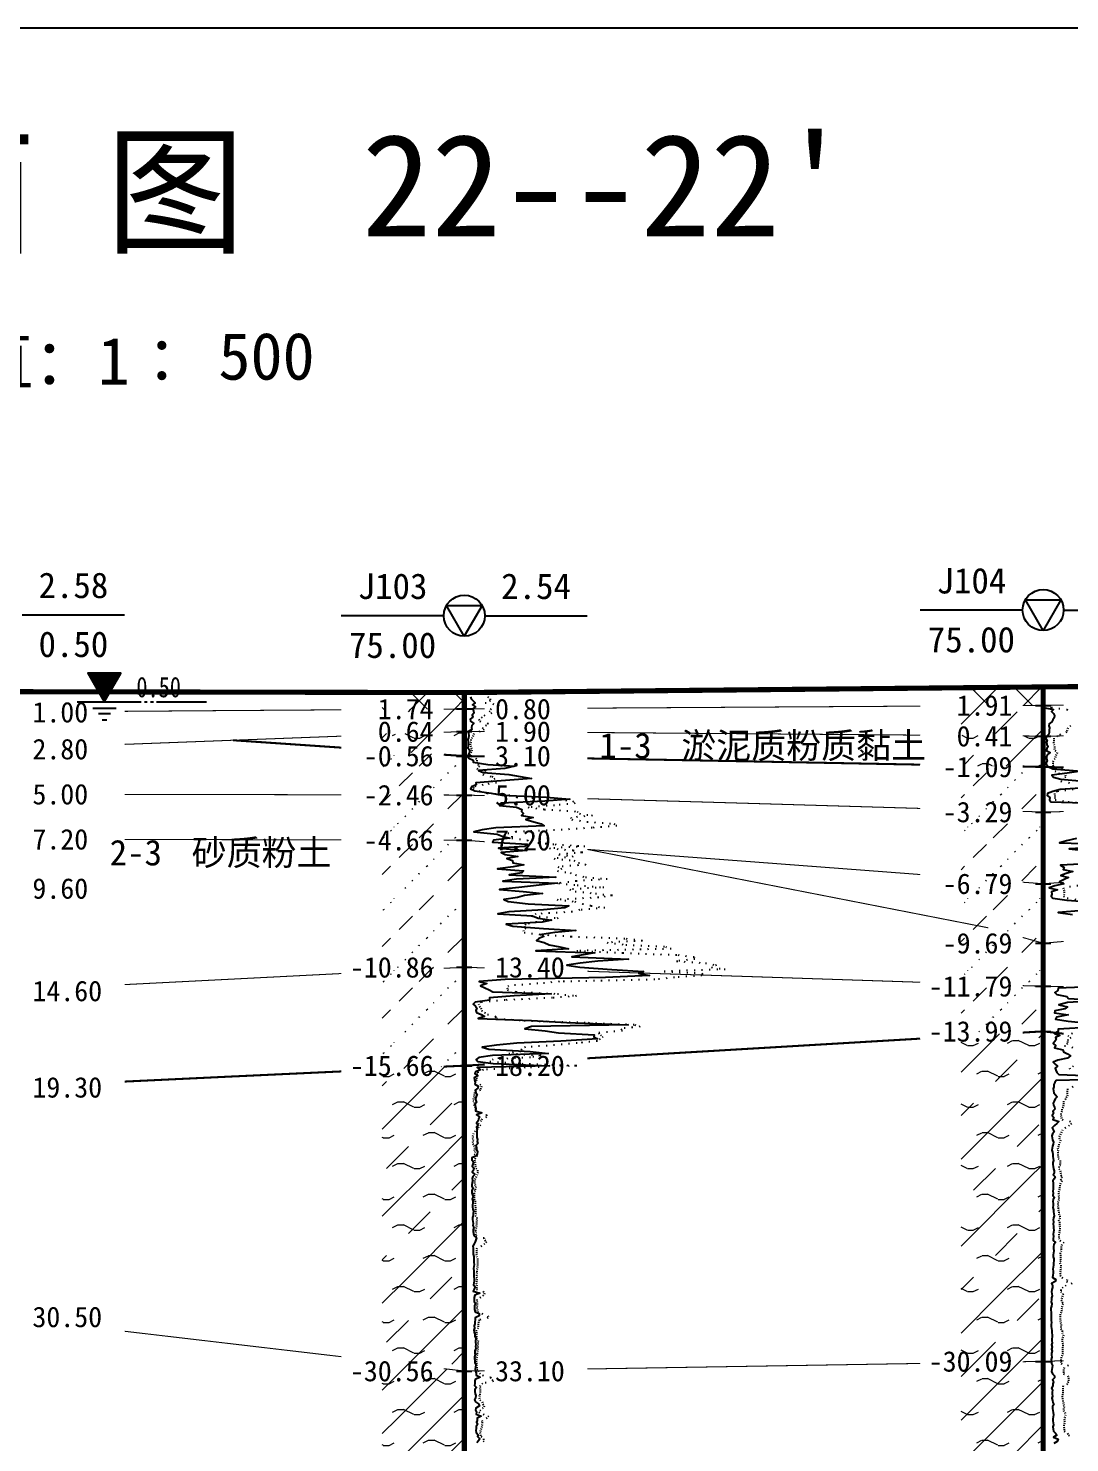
# Model space of a CAD drawing. Extents: x -37 to 3540, y -1485 to 297.
# Drawn here: x 2424.5 to 2526.1, y -747 to -609 of the extents above; entities that cross this region are included whole.
import ezdxf
from ezdxf.enums import TextEntityAlignment as Align

# ---------------------------------------------------------------- set-up
doc = ezdxf.new("R2010")
doc.units = 0
doc.linetypes.add('DOT', pattern=[6.35, 0, -6.35])
doc.layers.get('0').update_dxf_attribs({"linetype": 'CONTINUOUS'})
for name, color, linetype in [('CURVE', 200, 'CONTINUOUS'), ('FRAME', 7, 'CONTINUOUS'), ('HOLE', 41, 'CONTINUOUS'), ('STRATUM', 241, 'CONTINUOUS')]:
    doc.layers.add(name, color=color, linetype=linetype)
doc.layers.add('HATCH', color=7, linetype='CONTINUOUS', lineweight=13)
doc.styles.add('ST', font='')
doc.styles.get('ST').set_extended_font_data('SimSun')
pattern_1 = [(45, (2182.6135, -891), (-2.12132, 2.12132), [10, 0]), (135, (2182.6135, -891), (-2.12132, -2.12132), [10, 0])]
pattern_2 = [(45, (2182.6135, -891), (-4.24264, 4.24264), [10, 0]), (45, (2183.6745, -894.182), (-2.12132, 6.36396), [3, -3])]
pattern_3 = [(45, (2182.6135, -891), (-4.24264, 4.24264), [10, 0]), (45, (2183.6745, -894.182), (-2.12132, 6.36396), [3, -3]), (26.565, (2183.6876, -891.2536), (5.999823, 5.999812), [0.567, -12.849]), (0, (2183.1206, -891.2536), (0, 6), [0.567, -5.433]), (26.565, (2181.0322, -891), (5.999823, 5.999812), [0.567, -12.849]), (0, (2181.5393, -890.7464), (0, 6), [0.567, -5.433]), (153.435, (2183.1206, -891.2536), (-5.999818, -5e-06), [1.134, -12.2826]), (26.565, (2186.6876, -888.2536), (5.999823, 5.999812), [0.567, -12.849]), (0, (2186.1206, -888.2536), (0, 6), [0.567, -5.433]), (26.565, (2184.0322, -888), (5.999823, 5.999812), [0.567, -12.849]), (0, (2184.5393, -887.7464), (0, 6), [0.567, -5.433]), (153.435, (2186.1206, -888.2536), (-5.999818, -5e-06), [1.134, -12.2826])]
pattern_4 = [(45, (2182.6135, -891), (-7e-07, 6.99998), [1.97196, -7.92754]), (45, (2185.4264, -888.171), (-7e-07, 6.99998), [1.99367, -7.90583]), (45, (2187.681, -885.918), (-7e-07, 6.99998), [1.81361, -8.08588]), (26.56505, (2182.6135, -887.5), (7, 7), [0.0965, -15.55598]), (36.8699, (2183.3135, -886.8), (7, 7), [0.19775, -34.80225]), (315, (2186.1135, -884.024), (6.99998, 1e-06), [0.03305, -9.86644]), (26.56505, (2186.1135, -891), (7, 7), [0.14475, -15.50773]), (26.56505, (2186.8135, -890.3), (7, 7), [0.10528, -15.5472]), (90, (2187.1635, -889.95), (-7, -5e-07), [0.02877, -6.97123]), (26.56505, (2187.5135, -889.6), (7, 7), [0.09101, -31.21394]), (36.8699, (2188.2135, -888.9), (7, 7), [0.11069, -34.88931]), (45, (2188.9135, -888.2), (-2e-07, 6.99998), [0.10911, -9.79038]), (315, (2189.5276, -887.452), (6.99998, 1e-06), [0.03305, -9.86644]), (36.8699, (2184.0135, -886.1), (7, 7), [0.10224, -34.89776]), (53.1301, (2184.7135, -885.4), (14, 21), [0.13438, -34.86562]), (53.1301, (2185.4135, -884.7), (14, 21), [0.12625, -34.87375])]
pattern_5 = [(45, (2182.6135, -891), (-2.12132, 2.12132), [10, 0]), (26.565, (2183.6876, -891.2536), (5.999823, 5.999812), [0.567, -12.849]), (0, (2183.1206, -891.2536), (0, 6), [0.567, -5.433]), (26.565, (2181.0322, -891), (5.999823, 5.999812), [0.567, -12.849]), (0, (2181.5393, -890.7464), (0, 6), [0.567, -5.433]), (153.435, (2183.1206, -891.2536), (-5.999818, -5e-06), [1.134, -12.2826]), (26.565, (2186.6876, -888.2536), (5.999823, 5.999812), [0.567, -12.849]), (0, (2186.1206, -888.2536), (0, 6), [0.567, -5.433]), (26.565, (2184.0322, -888), (5.999823, 5.999812), [0.567, -12.849]), (0, (2184.5393, -887.7464), (0, 6), [0.567, -5.433]), (153.435, (2186.1206, -888.2536), (-5.999818, -5e-06), [1.134, -12.2826])]

# ---------------------------------------------------------------- blocks, each defined once
blk = doc.blocks.new('图头_剖面图A3')
at = {"style": 'ST'}
for s, height, p in [('工 程 地 质 剖 面 图', 10, (-15.09, 10.79)), ('比例尺：水平：1∶            垂直：1∶', 4.6, (-11.5, -5.76))]:
    blk.add_text(s, height=height, dxfattribs=at).set_placement(p, align=Align.MIDDLE_CENTER)
for tag, height, p in [('01_剖面号', 10, (64.41, 11.39)), ('03＿纵向比例', 4.6, (50.43, -5.28)), ('02_横向比例', 4.6, (-18.82, -5.99))]:
    blk.add_attdef(tag, text='', height=height, dxfattribs=at).set_placement(p, align=Align.MIDDLE_LEFT)
blk = doc.blocks.new('H_cpt_hole')
for p, q in [((-1.73, 1), (1.73, 1)), ((0, -2), (-1.73, 1)), ((1.73, 1), (0, -2))]:
    blk.add_line(p, q)
blk.add_circle((0, 0), 2)
blk = doc.blocks.new('Gwl')
blk.add_lwpolyline([(0, 0, 0, 3.22, 0), (0, 2.79, 3.22, 3.22, 0)], format="xyseb")
blk.add_lwpolyline([(0, 0), (1.61, 2.79), (-1.61, 2.79)], close=True)
for points in [[(-2.63, 0), (3.61, 0)], [(3.93, 0), (4.21, 0)], [(4.53, 0), (4.8, 0)], [(5.09, 0), (9.99, 0)], [(-1.09, -0.61), (1.16, -0.61)], [(-0.54, -1.14), (0.61, -1.14)], [(-0.19, -1.74), (0.26, -1.74)]]:
    blk.add_lwpolyline(points)
at = {"style": 'ST', "width": 0.8}
blk.add_attdef('*GWL', (3.14, 0.45), '', height=2, dxfattribs=at)

msp = doc.modelspace()

# ---------------------------------------------------------------- hatches: boundary and pattern name
at = {"layer": 'HATCH'}
h = msp.add_hatch(dxfattribs=at)
h.set_pattern_fill('STT', color=50, style=0)
h.set_pattern_definition(pattern_1)
h.paths.add_polyline_path([(2523.51, -673.26), (2515.51, -673.34), (2515.51, -675.11), (2523.51, -675.06)])
h.paths.add_polyline_path([(2514.3, -676.55), (2521, -676.55), (2521, -673.62), (2514.3, -673.62)], flags=9)
h = msp.add_hatch(dxfattribs=at)
h.set_pattern_fill('FZNT', color=32, style=0)
h.set_pattern_definition(pattern_2)
h.paths.add_polyline_path([(2467.03, -675.41), (2459.03, -675.46), (2459.03, -677.91), (2467.03, -677.61)])
h.paths.add_polyline_path([(2457.82, -679.09), (2464.52, -679.09), (2464.52, -676.16), (2457.82, -676.16)], flags=9)
h.paths.add_polyline_path([(2457.83, -676.89), (2464.52, -676.89), (2464.52, -673.97), (2457.83, -673.97)], flags=9)
h = msp.add_hatch(dxfattribs=at)
h.set_pattern_fill('STT', color=50, style=0)
h.set_pattern_definition(pattern_1)
h.paths.add_polyline_path([(2467.03, -673.81), (2459.03, -673.79), (2459.03, -675.46), (2467.03, -675.41)])
h.paths.add_polyline_path([(2457.83, -676.89), (2464.52, -676.89), (2464.52, -673.97), (2457.83, -673.97)], flags=9)
h = msp.add_hatch(dxfattribs=at)
h.set_pattern_fill('FZNT', color=32, style=0)
h.set_pattern_definition(pattern_2)
h.paths.add_polyline_path([(2523.51, -675.06), (2515.51, -675.11), (2515.51, -678), (2523.51, -678.06)])
h.paths.add_polyline_path([(2514.3, -679.55), (2521, -679.55), (2521, -676.62), (2514.3, -676.62)], flags=9)
h.paths.add_polyline_path([(2514.3, -676.55), (2521, -676.55), (2521, -673.62), (2514.3, -673.62)], flags=9)
h = msp.add_hatch(dxfattribs=at)
h.set_pattern_fill('YNFNT', color=251, style=0)
h.set_pattern_definition(pattern_3)
h.paths.add_polyline_path([(2467.03, -677.61), (2459.03, -677.91), (2459.03, -679.46), (2467.03, -680)])
h.paths.add_polyline_path([(2456.39, -681.49), (2464.52, -681.49), (2464.52, -678.56), (2456.39, -678.56)], flags=9)
h.paths.add_polyline_path([(2457.82, -679.09), (2464.52, -679.09), (2464.52, -676.16), (2457.82, -676.16)], flags=9)
h = msp.add_hatch(dxfattribs=at)
h.set_pattern_fill('YNFNT', color=251, style=0)
h.set_pattern_definition(pattern_3)
h.paths.add_polyline_path([(2523.51, -678.06), (2515.51, -678), (2515.51, -680.91), (2523.51, -681.06)])
h.paths.add_polyline_path([(2512.87, -682.55), (2521, -682.55), (2521, -679.62), (2512.87, -679.62)], flags=9)
h.paths.add_polyline_path([(2514.3, -679.55), (2521, -679.55), (2521, -676.62), (2514.3, -676.62)], flags=9)
h = msp.add_hatch(dxfattribs=at)
h.set_pattern_fill('SZFT', color=52, style=0)
h.set_pattern_definition(pattern_4)
h.paths.add_polyline_path([(2467.03, -680), (2459.03, -679.46), (2459.03, -683.79), (2467.03, -683.81)])
h.paths.add_polyline_path([(2456.39, -685.29), (2464.52, -685.29), (2464.52, -682.36), (2456.39, -682.36)], flags=9)
h.paths.add_polyline_path([(2456.39, -681.49), (2464.52, -681.49), (2464.52, -678.56), (2456.39, -678.56)], flags=9)
h = msp.add_hatch(dxfattribs=at)
h.set_pattern_fill('SZFT', color=52, style=0)
h.set_pattern_definition(pattern_4)
h.paths.add_polyline_path([(2523.51, -681.06), (2515.51, -680.91), (2515.51, -685.23), (2523.51, -685.46)])
h.paths.add_polyline_path([(2512.87, -686.95), (2521, -686.95), (2521, -684.02), (2512.87, -684.02)], flags=9)
h.paths.add_polyline_path([(2512.87, -682.55), (2521, -682.55), (2521, -679.62), (2512.87, -679.62)], flags=9)
h = msp.add_hatch(dxfattribs=at)
h.set_pattern_fill('SZFT', color=52, style=0)
h.set_pattern_definition(pattern_4)
h.paths.add_polyline_path([(2467.03, -683.81), (2459.03, -683.79), (2459.03, -688.19), (2467.03, -688.21)])
h.paths.add_polyline_path([(2456.39, -689.69), (2464.52, -689.69), (2464.52, -686.76), (2456.39, -686.76)], flags=9)
h.paths.add_polyline_path([(2456.39, -685.29), (2464.52, -685.29), (2464.52, -682.36), (2456.39, -682.36)], flags=9)
h = msp.add_hatch(dxfattribs=at)
h.set_pattern_fill('SZFT', color=52, style=0)
h.set_pattern_definition(pattern_4)
h.paths.add_polyline_path([(2523.51, -685.46), (2515.51, -685.23), (2515.51, -691.86), (2523.51, -692.46)])
h.paths.add_polyline_path([(2512.87, -693.95), (2521, -693.95), (2521, -691.02), (2512.87, -691.02)], flags=9)
h.paths.add_polyline_path([(2512.87, -686.95), (2521, -686.95), (2521, -684.02), (2512.87, -684.02)], flags=9)
h = msp.add_hatch(dxfattribs=at)
h.set_pattern_fill('SZFT', color=52, style=0)
h.set_pattern_definition(pattern_4)
h.paths.add_polyline_path([(2467.03, -688.21), (2459.03, -688.19), (2459.03, -701.02), (2467.03, -700.61)])
h.paths.add_polyline_path([(2454.96, -702.09), (2464.52, -702.09), (2464.52, -699.16), (2454.96, -699.16)], flags=9)
h.paths.add_polyline_path([(2456.39, -689.69), (2464.52, -689.69), (2464.52, -686.76), (2456.39, -686.76)], flags=9)
h = msp.add_hatch(dxfattribs=at)
h.set_pattern_fill('SZFT', color=52, style=0)
h.set_pattern_definition(pattern_4)
h.paths.add_polyline_path([(2523.51, -692.46), (2515.51, -691.86), (2515.51, -696.01), (2523.51, -698.26)])
h.paths.add_polyline_path([(2512.87, -693.95), (2521, -693.95), (2521, -691.02), (2512.87, -691.02)], flags=9)
h = msp.add_hatch(dxfattribs=at)
h.set_pattern_fill('SZFT', color=52, style=0)
h.set_pattern_definition(pattern_4)
h.paths.add_polyline_path([(2523.51, -698.26), (2515.51, -696.01), (2515.51, -702.2), (2523.51, -702.46)])
h.paths.add_polyline_path([(2511.44, -703.95), (2521, -703.95), (2521, -701.02), (2511.44, -701.02)], flags=9)
h.paths.add_polyline_path([(2512.87, -699.75), (2521, -699.75), (2521, -696.82), (2512.87, -696.82)], flags=9)
h = msp.add_hatch(dxfattribs=at)
h.set_pattern_fill('SZFT', color=52, style=0)
h.set_pattern_definition(pattern_4)
h.paths.add_polyline_path([(2467.03, -700.61), (2459.03, -701.02), (2459.03, -710.58), (2467.03, -710.21)])
h.paths.add_polyline_path([(2454.96, -711.69), (2464.52, -711.69), (2464.52, -708.76), (2454.96, -708.76)], flags=9)
h.paths.add_polyline_path([(2454.96, -702.09), (2464.52, -702.09), (2464.52, -699.16), (2454.96, -699.16)], flags=9)
h = msp.add_hatch(dxfattribs=at)
h.set_pattern_fill('SZFT', color=52, style=0)
h.set_pattern_definition(pattern_4)
h.paths.add_polyline_path([(2523.51, -702.46), (2515.51, -702.2), (2515.51, -707.33), (2523.51, -706.86)])
h.paths.add_polyline_path([(2511.44, -708.35), (2521, -708.35), (2521, -705.42), (2511.44, -705.42)], flags=9)
h.paths.add_polyline_path([(2511.44, -703.95), (2521, -703.95), (2521, -701.02), (2511.44, -701.02)], flags=9)
h = msp.add_hatch(dxfattribs=at)
h.set_pattern_fill('YNFNT', color=251, style=0)
h.set_pattern_definition(pattern_3)
h.paths.add_polyline_path([(2523.51, -706.86), (2515.51, -707.33), (2515.51, -739.19), (2523.51, -739.06)])
h.paths.add_polyline_path([(2511.44, -740.55), (2521, -740.55), (2521, -737.62), (2511.44, -737.62)], flags=9)
h.paths.add_polyline_path([(2511.44, -708.35), (2521, -708.35), (2521, -705.42), (2511.44, -705.42)], flags=9)
h = msp.add_hatch(dxfattribs=at)
h.set_pattern_fill('YNFNT', color=251, style=0)
h.set_pattern_definition(pattern_3)
h.paths.add_polyline_path([(2467.03, -710.21), (2459.03, -710.58), (2459.03, -739.07), (2467.03, -740)])
h.paths.add_polyline_path([(2454.96, -741.49), (2464.52, -741.49), (2464.52, -738.56), (2454.96, -738.56)], flags=9)
h.paths.add_polyline_path([(2454.96, -711.69), (2464.52, -711.69), (2464.52, -708.76), (2454.96, -708.76)], flags=9)
h = msp.add_hatch(dxfattribs=at)
h.set_pattern_fill('YNNT', color=251, style=0)
h.set_pattern_definition(pattern_5)
h.paths.add_polyline_path([(2523.51, -739.06), (2515.51, -739.19), (2515.51, -752.31), (2523.51, -752.06)])
h.paths.add_polyline_path([(2511.44, -753.55), (2521, -753.55), (2521, -750.62), (2511.44, -750.62)], flags=9)
h.paths.add_polyline_path([(2511.44, -740.55), (2521, -740.55), (2521, -737.62), (2511.44, -737.62)], flags=9)
h = msp.add_hatch(dxfattribs=at)
h.set_pattern_fill('YNNT', color=251, style=0)
h.set_pattern_definition(pattern_5)
h.paths.add_polyline_path([(2467.03, -740), (2459.03, -739.07), (2459.03, -753.47), (2467.03, -753.81)])
h.paths.add_polyline_path([(2454.96, -755.29), (2464.52, -755.29), (2464.52, -752.36), (2454.96, -752.36)], flags=9)
h.paths.add_polyline_path([(2454.96, -741.49), (2464.52, -741.49), (2464.52, -738.56), (2454.96, -738.56)], flags=9)

# ---------------------------------------------------------------- linework, layer by layer
at = {"layer": 'CURVE', "color": 30, "linetype": 'Continuous'}
for points in [[(2467.63, -674.21), (2467.7, -674.41), (2467.88, -674.61), (2468.09, -674.81), (2467.83, -675.01), (2468.11, -675.2), (2467.82, -675.41), (2467.93, -675.6), (2467.96, -675.81), (2467.79, -676.01), (2467.85, -676.21), (2467.59, -676.4), (2467.62, -676.6), (2467.96, -676.81), (2467.78, -677.01), (2467.73, -677.21), (2467.75, -677.4), (2467.45, -677.61), (2467.44, -677.81), (2467.47, -678), (2467.44, -678.21), (2467.38, -678.4), (2467.41, -678.61), (2467.41, -678.81), (2467.42, -679), (2467.39, -679.21), (2467.55, -679.4), (2467.54, -679.61), (2467.43, -679.81), (2467.35, -680), (2467.46, -680.21), (2467.89, -680.4), (2467.91, -680.61), (2469.34, -680.81), (2471.96, -681), (2471, -681.21), (2468.43, -681.4), (2468.88, -681.61), (2471.39, -681.81), (2472.48, -682), (2473.57, -682.2), (2470.62, -682.41), (2468.16, -682.61), (2468.19, -682.81), (2467.73, -683), (2467.64, -683.2), (2468.05, -683.41), (2469.65, -683.61), (2470.68, -683.81), (2475.01, -684), (2477.34, -684.2), (2474.88, -684.41), (2470.62, -684.61), (2470.45, -684.81), (2472.12, -685), (2472.63, -685.2), (2472.6, -685.41), (2472.8, -685.61), (2472.61, -685.81), (2473.76, -686), (2473.04, -686.2), (2473.82, -686.41), (2474.54, -686.61), (2474.82, -686.81), (2470.1, -687), (2468.78, -687.2), (2467.95, -687.41), (2470.25, -687.61), (2470.72, -687.81), (2471.46, -688), (2469.87, -688.21), (2469.78, -688.41), (2473.16, -688.61), (2472.89, -688.81), (2470.36, -689), (2473.13, -689.2), (2470.62, -689.41), (2471.03, -689.61), (2472.24, -689.81), (2471.18, -690.01), (2471.74, -690.2), (2471.76, -690.41), (2472.85, -690.6), (2471.81, -690.81), (2470.27, -691.01), (2472.82, -691.2), (2472.63, -691.41), (2471.42, -691.6), (2475.96, -691.81), (2472.11, -692.01), (2470.78, -692.2), (2476.12, -692.41), (2474.33, -692.6), (2472.36, -692.81), (2470.45, -693.01), (2472.77, -693.2), (2474.66, -693.41), (2472.9, -693.6), (2472.22, -693.81), (2470.9, -694.01), (2471.3, -694.2), (2473.25, -694.41), (2477.22, -694.6), (2476.83, -694.81), (2474.76, -695.01), (2471.39, -695.2), (2470.3, -695.41), (2473.7, -695.6), (2474.23, -695.81), (2475.53, -696.01), (2474.63, -696.2), (2471.13, -696.41), (2471.77, -696.6), (2474.75, -696.81), (2477.91, -697.01), (2475.86, -697.2), (2474.6, -697.41), (2474.79, -697.6), (2474.3, -697.81), (2474.07, -698.01), (2474.83, -698.2), (2475.3, -698.41), (2476.35, -698.6), (2477.19, -698.81), (2474.01, -699.01), (2479.76, -699.2), (2478.63, -699.41), (2477.53, -699.6), (2483.04, -699.81), (2480.06, -700.01), (2478.35, -700.2), (2477.03, -700.41), (2478.29, -700.61), (2481.43, -700.81), (2484.51, -701.01), (2484.07, -701.2), (2485.1, -701.41), (2480.8, -701.6), (2471.03, -701.81), (2468.47, -702.01), (2469.23, -702.2), (2468.61, -702.41), (2469.02, -702.6), (2469.45, -702.81), (2469.82, -703.01), (2475.52, -703.2), (2471.91, -703.41), (2469.48, -703.6), (2469.5, -703.81), (2468.09, -704.01), (2467.9, -704.2), (2468.12, -704.41), (2468.25, -704.6), (2468.17, -704.81), (2468.22, -705.01), (2468.66, -705.2), (2469.01, -705.41), (2468.38, -705.6), (2473.59, -705.81), (2477.04, -706.01), (2483.02, -706.21), (2473.59, -706.4), (2472.94, -706.6), (2474.93, -706.81), (2476.22, -707.01), (2479.69, -707.21), (2479.68, -707.4), (2480.03, -707.6), (2476.45, -707.81), (2472.17, -708.01), (2470.17, -708.21), (2468.77, -708.4), (2469.43, -708.6), (2473.44, -708.81), (2475.2, -709.01), (2469.78, -709.21), (2468.46, -709.4), (2468.2, -709.6), (2468.36, -709.81), (2469.83, -710.01), (2475.35, -710.21), (2468.28, -710.4), (2468.61, -710.6), (2468.13, -710.81), (2468.07, -711.01), (2468.34, -711.21), (2468, -711.4), (2468.01, -711.6), (2468.09, -711.81), (2468.07, -712.01), (2468.37, -712.21), (2468.34, -712.4), (2468.09, -712.6), (2468.14, -712.81), (2468.29, -713.01), (2468.19, -713.21), (2468.11, -713.4), (2468.15, -713.6), (2468.23, -713.81), (2468.06, -714.01), (2468.12, -714.21), (2468.14, -714.4), (2468.13, -714.6), (2468.75, -714.81), (2468.22, -715.01), (2468.52, -715.21), (2468.43, -715.4), (2468.37, -715.6), (2468.22, -715.81), (2468.37, -716.01), (2468.22, -716.21), (2468.3, -716.4), (2468.24, -716.6), (2468.24, -716.81), (2468.24, -717.01), (2468.25, -717.21), (2468.32, -717.4), (2468.27, -717.6), (2468.34, -717.81), (2468.14, -718.01), (2468.21, -718.21), (2468.22, -718.4), (2468.33, -718.6), (2468.29, -718.81), (2468.22, -719.01), (2467.78, -719.21), (2467.77, -719.4), (2467.93, -719.6), (2467.86, -719.81), (2467.8, -720.01), (2467.96, -720.21), (2467.93, -720.4), (2467.8, -720.6), (2468.07, -720.81), (2467.86, -721.01), (2467.81, -721.21), (2467.82, -721.4), (2467.81, -721.6), (2467.78, -721.81), (2467.77, -722.01), (2467.89, -722.21), (2467.77, -722.4), (2467.77, -722.6), (2467.83, -722.81), (2467.9, -723.01), (2467.81, -723.21), (2467.86, -723.4), (2467.87, -723.6), (2467.83, -723.81), (2467.84, -724.01), (2467.86, -724.21), (2467.93, -724.4), (2467.9, -724.6), (2467.89, -724.81), (2467.82, -725.01), (2467.83, -725.21), (2467.86, -725.4), (2467.9, -725.6), (2467.86, -725.81), (2467.97, -726.01), (2467.88, -726.21), (2467.89, -726.4), (2467.92, -726.6), (2467.99, -726.81), (2468.22, -727.01), (2468.15, -727.21), (2468.1, -727.4), (2468, -727.6), (2467.86, -727.81), (2467.91, -728.01), (2467.9, -728.21), (2467.89, -728.4), (2467.91, -728.6), (2467.97, -728.81), (2467.95, -729.01), (2467.96, -729.21), (2467.97, -729.4), (2467.98, -729.6), (2467.96, -729.81), (2467.93, -730.01), (2467.97, -730.21), (2467.96, -730.4), (2467.96, -730.6), (2467.96, -730.81), (2467.98, -731.01), (2467.99, -731.21), (2467.97, -731.4), (2467.93, -731.6), (2468.12, -731.81), (2467.98, -732.01), (2467.91, -732.21), (2468.53, -732.4), (2468.05, -732.6), (2467.99, -732.81), (2467.99, -733.01), (2468, -733.21), (2468.12, -733.4), (2468.03, -733.6), (2468.02, -733.81), (2468.03, -734.01), (2468.08, -734.21), (2468.48, -734.4), (2468.47, -734.6), (2468.09, -734.81), (2468.09, -735.01), (2468.05, -735.21), (2468.06, -735.4), (2467.99, -735.6), (2468.01, -735.81), (2467.97, -736.01), (2468, -736.21), (2468.06, -736.4), (2468.07, -736.6), (2468.14, -736.81), (2468.12, -737.01), (2468.11, -737.21), (2468.14, -737.4), (2468.11, -737.6), (2468.14, -737.81), (2468.07, -738), (2468.05, -738.21), (2468.09, -738.4), (2468.04, -738.61), (2468.02, -738.81), (2468.06, -739), (2468.06, -739.21), (2468.14, -739.4), (2468.12, -739.61), (2468.1, -739.81), (2468.13, -740), (2468.18, -740.21), (2468.2, -740.4), (2468.58, -740.61), (2468.09, -740.81), (2468.07, -741), (2468.06, -741.21), (2468.02, -741.4), (2468.22, -741.61), (2468.06, -741.81), (2468.07, -742), (2468.09, -742.21), (2468.15, -742.4), (2468.12, -742.61), (2468.01, -742.81), (2468.12, -743), (2468.42, -743.21), (2468.51, -743.4), (2468.15, -743.61), (2468.12, -743.81), (2468.22, -744), (2468.2, -744.21), (2468.69, -744.4), (2468.27, -744.61), (2468.27, -744.81), (2468.23, -745), (2468.31, -745.21), (2468.2, -745.4), (2468.2, -745.61), (2468.14, -745.81), (2468.2, -746), (2468.38, -746.21), (2468.33, -746.4), (2468.56, -746.61), (2468.41, -746.81), (2468.26, -747)], [(2523.51, -673.66), (2523.51, -673.86), (2523.51, -674.06), (2523.51, -674.26), (2523.51, -674.46), (2523.51, -674.66), (2523.51, -674.86), (2523.51, -675.06), (2523.51, -675.26), (2524.51, -675.46), (2524.31, -675.66), (2524.51, -675.86), (2524.62, -676.06), (2524.57, -676.26), (2524.46, -676.46), (2524.36, -676.66), (2524.09, -676.86), (2524.05, -677.06), (2524.13, -677.26), (2524.11, -677.46), (2524.09, -677.66), (2524.06, -677.86), (2523.88, -678.06), (2523.76, -678.26), (2523.89, -678.46), (2523.84, -678.66), (2523.87, -678.86), (2524, -679.06), (2523.86, -679.26), (2523.81, -679.46), (2524.2, -679.66), (2523.92, -679.86), (2523.85, -680.06), (2523.83, -680.26), (2523.91, -680.46), (2523.82, -680.66), (2523.83, -680.86), (2524.02, -681.06), (2524.44, -681.26), (2527.21, -681.46), (2525.86, -681.66), (2524.37, -681.86), (2524.53, -682.06), (2525.24, -682.26), (2527.4, -682.46)], [(2528.09, -683.06), (2525.16, -683.26), (2524.45, -683.46), (2523.94, -683.66), (2523.91, -683.86), (2524.17, -684.06), (2524.14, -684.26), (2524.26, -684.46), (2530.57, -684.66)], [(2526.76, -688.06), (2525.8, -688.26), (2525.12, -688.46), (2532.01, -688.66)], [(2529.82, -688.86), (2526.05, -689.06), (2527.82, -689.26)], [(2529.04, -690.46), (2525.2, -690.66), (2525.55, -690.86), (2525.47, -691.06), (2526.39, -691.26), (2525.77, -691.46), (2525.25, -691.66), (2525.97, -691.86), (2525.57, -692.06), (2525.09, -692.26), (2525.53, -692.46), (2524.66, -692.66), (2524.11, -692.86), (2524.92, -693.06), (2524.33, -693.26), (2524.35, -693.46), (2524.29, -693.66), (2524.45, -693.86), (2525.83, -694.06), (2528.48, -694.26)], [(2527.43, -695.06), (2524.98, -695.26), (2526.38, -695.46)], [(2529.73, -702.46), (2524.99, -702.66), (2524.93, -702.86), (2524.64, -703.06), (2524.85, -703.26), (2525.82, -703.46), (2525.99, -703.66), (2529.24, -703.86), (2525.9, -704.06), (2525.03, -704.26), (2525.87, -704.46), (2525.63, -704.66), (2524.65, -704.86), (2524.61, -705.06), (2525.96, -705.26), (2524.81, -705.46), (2524.73, -705.66), (2525.95, -705.86), (2527.87, -706.06)], [(2528.27, -706.46), (2524.96, -706.66), (2524.96, -706.86), (2524.62, -707.06), (2525.14, -707.26), (2524.71, -707.46), (2524.79, -707.66), (2524.64, -707.86), (2524.48, -708.06), (2524.74, -708.26), (2524.62, -708.46), (2525.42, -708.66), (2525.48, -708.86), (2525.9, -709.06), (2526.19, -709.26), (2525.89, -709.46), (2524.94, -709.66), (2524.49, -709.86), (2524.69, -710.06), (2524.9, -710.26), (2524.68, -710.46), (2524.76, -710.66), (2524.83, -710.86), (2525.03, -711.06), (2529.91, -711.26)], [(2532.67, -711.46), (2524.78, -711.66), (2524.65, -711.86), (2524.54, -712.06), (2524.56, -712.26), (2524.48, -712.46), (2524.53, -712.66), (2524.55, -712.86), (2524.71, -713.06), (2524.87, -713.26), (2524.67, -713.46), (2524.57, -713.66), (2524.48, -713.86), (2524.52, -714.06), (2524.63, -714.26), (2524.65, -714.46), (2524.45, -714.66), (2524.51, -714.86), (2524.39, -715.06), (2524.55, -715.26), (2524.44, -715.46), (2525.04, -715.66), (2524.84, -715.86), (2524.61, -716.06), (2524.4, -716.26), (2524.48, -716.46), (2524.59, -716.66), (2524.41, -716.86), (2524.37, -717.06), (2524.39, -717.26), (2524.43, -717.46), (2524.52, -717.66), (2524.5, -717.86), (2524.42, -718.06), (2524.39, -718.26), (2524.35, -718.46), (2524.42, -718.66), (2524.44, -718.86), (2524.44, -719.06), (2524.48, -719.26), (2524.52, -719.46), (2524.46, -719.66), (2524.46, -719.86), (2524.5, -720.06), (2524.53, -720.26), (2524.57, -720.46), (2524.57, -720.66), (2524.48, -720.86), (2524.68, -721.06), (2524.57, -721.26), (2524.47, -721.46), (2524.48, -721.66), (2524.48, -721.86), (2524.48, -722.06), (2524.48, -722.26), (2524.47, -722.46), (2524.5, -722.66), (2524.46, -722.86), (2524.61, -723.06), (2524.48, -723.26), (2524.45, -723.46), (2524.5, -723.66), (2524.48, -723.86), (2524.47, -724.06), (2524.52, -724.26), (2524.53, -724.46), (2524.56, -724.66), (2524.58, -724.86), (2524.52, -725.06), (2524.49, -725.26), (2524.51, -725.46), (2524.49, -725.66), (2524.53, -725.86), (2524.52, -726.06), (2524.56, -726.26), (2524.51, -726.46), (2524.48, -726.66), (2524.52, -726.86), (2524.49, -727.06), (2524.48, -727.26), (2524.72, -727.46), (2524.55, -727.66), (2524.52, -727.86), (2524.52, -728.06), (2524.54, -728.26), (2524.52, -728.46), (2524.5, -728.66), (2524.49, -728.86), (2524.55, -729.06), (2524.54, -729.26), (2524.53, -729.46), (2524.52, -729.66), (2524.49, -729.86), (2524.47, -730.06), (2524.48, -730.26), (2524.49, -730.46), (2524.46, -730.66), (2524.43, -730.86), (2524.75, -731.06), (2524.68, -731.26), (2524.32, -731.46), (2524.41, -731.66), (2524.42, -731.86), (2524.37, -732.06), (2524.34, -732.26), (2524.37, -732.46), (2524.39, -732.66), (2524.32, -732.86), (2524.32, -733.06), (2524.3, -733.26), (2524.37, -733.46), (2524.31, -733.66), (2524.25, -733.86), (2524.27, -734.06), (2524.3, -734.26), (2524.29, -734.46), (2524.28, -734.66), (2524.28, -734.86), (2524.29, -735.06), (2524.32, -735.26), (2524.28, -735.46), (2524.29, -735.66), (2524.32, -735.86), (2524.35, -736.06), (2524.35, -736.26), (2524.39, -736.46), (2524.38, -736.66), (2524.36, -736.86), (2524.35, -737.06), (2524.4, -737.26), (2524.33, -737.46), (2524.38, -737.66), (2524.33, -737.86), (2524.4, -738.06), (2524.31, -738.26), (2524.33, -738.46), (2524.35, -738.66), (2524.28, -738.86), (2524.32, -739.06), (2524.33, -739.26), (2524.43, -739.46), (2524.39, -739.66), (2524.36, -739.86), (2524.32, -740.06), (2524.43, -740.26), (2524.62, -740.46), (2524.63, -740.66), (2524.41, -740.86), (2524.51, -741.06), (2524.44, -741.26), (2524.45, -741.46), (2524.33, -741.66), (2524.41, -741.86), (2524.4, -742.06), (2524.4, -742.26), (2524.41, -742.46), (2524.35, -742.66), (2524.41, -742.86), (2524.47, -743.06), (2524.54, -743.26), (2524.42, -743.46), (2524.43, -743.66), (2524.46, -743.86), (2524.48, -744.06), (2524.51, -744.26), (2524.49, -744.46), (2524.47, -744.66), (2524.47, -744.86), (2524.48, -745.06), (2524.51, -745.26), (2524.47, -745.46), (2524.5, -745.66), (2524.51, -745.86), (2524.71, -746.06), (2524.84, -746.26), (2524.51, -746.46), (2524.96, -746.66), (2524.87, -746.86), (2524.56, -747.06)]]:
    msp.add_lwpolyline(points, dxfattribs=at)
at = {"layer": 'CURVE', "color": 100, "linetype": 'DOT', "ltscale": 0.1}
for points in [[(2469.3, -674.21), (2469.54, -674.41), (2469.59, -674.61), (2469.08, -674.81), (2470.37, -675.01), (2470.32, -675.2), (2469.66, -675.41), (2469.46, -675.6), (2469.7, -675.81), (2469.02, -676.01), (2468.77, -676.21), (2468.46, -676.4), (2468.54, -676.6), (2469.35, -676.81), (2469.2, -677.01), (2468.78, -677.21), (2468.97, -677.4), (2468.57, -677.61), (2467.96, -677.81), (2467.9, -678), (2467.79, -678.21), (2467.66, -678.4), (2467.66, -678.61), (2467.6, -678.81), (2467.62, -679), (2467.71, -679.21), (2467.75, -679.4), (2467.73, -679.61), (2467.53, -679.81), (2467.66, -680), (2468.17, -680.21), (2468.25, -680.4), (2468.26, -680.61), (2468.33, -680.81), (2468.51, -681), (2468.24, -681.21), (2469.05, -681.4), (2468.99, -681.61), (2468.84, -681.81), (2469.73, -682), (2470.01, -682.2), (2469.62, -682.41), (2470.18, -682.61), (2468.87, -682.81), (2467.93, -683), (2467.86, -683.2), (2468.45, -683.41), (2469.27, -683.61), (2471.37, -683.81), (2472.16, -684), (2476.22, -684.2), (2477.59, -684.41), (2477.85, -684.61), (2475.84, -684.81), (2473.27, -685), (2474.84, -685.2), (2478.05, -685.41), (2478.26, -685.61), (2479.53, -685.81), (2477.41, -686), (2477.53, -686.2), (2479.01, -686.41), (2481.62, -686.61), (2481.9, -686.81), (2479.5, -687), (2476.57, -687.2), (2472.09, -687.41), (2471, -687.61), (2471.68, -687.81), (2471.68, -688), (2473.19, -688.21), (2473.47, -688.41), (2475.89, -688.61), (2478.79, -688.81), (2475.35, -689), (2477.66, -689.2), (2478.58, -689.41), (2476.26, -689.61), (2477.65, -689.81), (2475.81, -690.01), (2477.71, -690.2), (2478.16, -690.41), (2478.89, -690.6), (2476.17, -690.81), (2476.53, -691.01), (2476.11, -691.2), (2477.37, -691.41), (2477.87, -691.6), (2478.84, -691.81), (2480.97, -692.01), (2477.95, -692.2), (2476.24, -692.41), (2478.03, -692.6), (2480.63, -692.81), (2477.33, -693.01), (2477.85, -693.2), (2479.82, -693.41), (2481.49, -693.6), (2480.14, -693.81), (2476.1, -694.01), (2477.81, -694.2), (2478.55, -694.41), (2479.4, -694.6), (2480.74, -694.81), (2478.29, -695.01), (2477.56, -695.2), (2474.02, -695.41), (2473.59, -695.6), (2476.2, -695.81), (2475.55, -696.01), (2474.09, -696.2), (2473.03, -696.41), (2472.86, -696.6), (2473, -696.81), (2472.77, -697.01), (2472.86, -697.2), (2474.43, -697.41), (2477.45, -697.6), (2482.83, -697.81), (2484.42, -698.01), (2480.96, -698.2), (2482.78, -698.41), (2486.68, -698.6), (2487.21, -698.81), (2478.01, -699.01), (2482.51, -699.2), (2487.89, -699.41), (2489.43, -699.6), (2489.53, -699.81), (2487.75, -700.01), (2490.57, -700.2), (2491.63, -700.41), (2491.16, -700.61), (2492.49, -700.81), (2486.53, -701.01), (2490.25, -701.2), (2490.21, -701.41), (2487.54, -701.6), (2485.61, -701.81), (2476.31, -702.01), (2474.22, -702.2), (2471.33, -702.41), (2471.22, -702.6), (2471.24, -702.81), (2472.1, -703.01), (2476.12, -703.2), (2477.99, -703.41), (2475.63, -703.6), (2471.01, -703.81), (2468.65, -704.01), (2468.4, -704.2), (2468.52, -704.41), (2468.65, -704.6), (2468.71, -704.81), (2469, -705.01), (2469.3, -705.2), (2470.08, -705.41), (2470.18, -705.6), (2472.86, -705.81), (2479.1, -706.01), (2483.66, -706.21), (2484.19, -706.4), (2482.29, -706.6), (2482.46, -706.81), (2480.16, -707.01), (2480.32, -707.21), (2480.55, -707.4), (2480.28, -707.6), (2480.01, -707.81), (2478.04, -708.01), (2475.84, -708.21), (2473, -708.4), (2472.63, -708.6), (2472.54, -708.81), (2471.38, -709.01), (2474.53, -709.21), (2473.49, -709.4), (2469.86, -709.6), (2469.52, -709.81), (2472.64, -710.01), (2478, -710.21), (2472.96, -710.4), (2468.91, -710.6), (2468.35, -710.81), (2468.32, -711.01), (2468.12, -711.21), (2468.23, -711.4), (2468.25, -711.6), (2468.05, -711.81), (2468.54, -712.01), (2468.71, -712.21), (2468.63, -712.4), (2468.6, -712.6), (2468.03, -712.81), (2467.99, -713.01), (2467.98, -713.21), (2467.92, -713.4), (2467.87, -713.6), (2468.01, -713.81), (2467.95, -714.01), (2468.07, -714.21), (2468.13, -714.4), (2468.14, -714.6), (2468.42, -714.81), (2469.18, -715.01), (2469.19, -715.21), (2468.75, -715.4), (2468.68, -715.6), (2468.37, -715.81), (2468.6, -716.01), (2468.44, -716.21), (2468.25, -716.4), (2468.1, -716.6), (2467.93, -716.81), (2467.86, -717.01), (2467.82, -717.21), (2467.9, -717.4), (2467.84, -717.6), (2467.87, -717.81), (2467.97, -718.01), (2468.04, -718.21), (2467.98, -718.4), (2468.08, -718.6), (2467.98, -718.81), (2468.3, -719.01), (2468.09, -719.21), (2468.04, -719.4), (2468.06, -719.6), (2468.09, -719.81), (2468.09, -720.01), (2468.15, -720.21), (2468.31, -720.4), (2468.34, -720.6), (2468.3, -720.81), (2468.18, -721.01), (2468.1, -721.21), (2468.04, -721.4), (2468.03, -721.6), (2468.05, -721.81), (2468.14, -722.01), (2468.1, -722.21), (2468.06, -722.4), (2467.99, -722.6), (2467.98, -722.81), (2467.98, -723.01), (2468, -723.21), (2468.1, -723.4), (2468.09, -723.6), (2468.08, -723.81), (2468.12, -724.01), (2468.12, -724.21), (2468.13, -724.4), (2468.14, -724.6), (2468.09, -724.81), (2468.24, -725.01), (2468.24, -725.21), (2468.21, -725.4), (2468.22, -725.6), (2468.22, -725.81), (2468.18, -726.01), (2468.12, -726.21), (2468.14, -726.4), (2468.13, -726.6), (2468.17, -726.81), (2468.92, -727.01), (2469.03, -727.21), (2469.18, -727.4), (2469, -727.6), (2468.75, -727.81), (2468.24, -728.01), (2468.22, -728.21), (2468.22, -728.4), (2468.2, -728.6), (2468.22, -728.81), (2468.32, -729.01), (2468.32, -729.21), (2468.33, -729.4), (2468.32, -729.6), (2468.32, -729.81), (2468.27, -730.01), (2468.24, -730.21), (2468.24, -730.4), (2468.22, -730.6), (2468.23, -730.81), (2468.25, -731.01), (2468.22, -731.21), (2468.2, -731.4), (2468.24, -731.6), (2468.21, -731.81), (2468.21, -732.01), (2468.87, -732.21), (2469, -732.4), (2468.89, -732.6), (2468.65, -732.81), (2468.24, -733.01), (2468.25, -733.21), (2468.29, -733.4), (2468.28, -733.6), (2468.25, -733.81), (2468.28, -734.01), (2468.33, -734.21), (2468.74, -734.4), (2469.34, -734.6), (2469.36, -734.81), (2468.47, -735.01), (2468.43, -735.21), (2468.38, -735.4), (2468.39, -735.6), (2468.39, -735.81), (2468.18, -736.01), (2468.21, -736.21), (2468.2, -736.4), (2468.21, -736.6), (2468.21, -736.81), (2468.37, -737.01), (2468.34, -737.21), (2468.33, -737.4), (2468.34, -737.6), (2468.34, -737.81), (2468.31, -738), (2468.29, -738.21), (2468.27, -738.4), (2468.25, -738.61), (2468.21, -738.81), (2468.19, -739), (2468.21, -739.21), (2468.21, -739.4), (2468.24, -739.61), (2468.25, -739.81), (2468.37, -740), (2468.51, -740.21), (2468.8, -740.4), (2469.6, -740.61), (2469.73, -740.81), (2469.87, -741), (2468.82, -741.21), (2468.57, -741.4), (2468.55, -741.61), (2468.59, -741.81), (2468.58, -742), (2468.55, -742.21), (2468.51, -742.4), (2468.47, -742.61), (2468.53, -742.81), (2468.78, -743), (2468.84, -743.21), (2468.97, -743.4), (2468.87, -743.61), (2468.6, -743.81), (2468.46, -744), (2468.87, -744.21), (2469.39, -744.4), (2469.25, -744.61), (2468.74, -744.81), (2468.78, -745), (2468.77, -745.21), (2468.73, -745.4), (2468.67, -745.61), (2468.61, -745.81), (2468.53, -746), (2468.6, -746.21), (2468.65, -746.4), (2468.91, -746.61), (2468.88, -746.81), (2469.07, -747)], [(2523.51, -673.66), (2523.51, -673.86), (2523.51, -674.06), (2523.51, -674.26), (2523.51, -674.46), (2523.51, -674.66), (2523.51, -674.86), (2523.51, -675.06), (2524.32, -675.26), (2525.83, -675.46), (2526.2, -675.66)], [(2526.19, -677.06), (2525.93, -677.26), (2525.85, -677.46), (2525.81, -677.66), (2525.19, -677.86), (2524.89, -678.06), (2524.56, -678.26), (2524.56, -678.46), (2524.53, -678.66), (2524.54, -678.86), (2524.62, -679.06), (2524.6, -679.26), (2524.66, -679.46), (2524.89, -679.66), (2524.77, -679.86), (2524.72, -680.06), (2524.64, -680.26), (2524.48, -680.46), (2524.46, -680.66), (2524.46, -680.86), (2524.58, -681.06), (2525.41, -681.26), (2524.67, -681.46), (2525, -681.66), (2525.67, -681.86), (2525.69, -682.06), (2525.5, -682.26), (2525.25, -682.46), (2526.39, -682.66)], [(2526.45, -683.26), (2524.85, -683.46), (2524.61, -683.66), (2524.65, -683.86), (2524.65, -684.06), (2524.68, -684.26), (2525.94, -684.46), (2527.9, -684.66)], [(2526.9, -692.66), (2525.46, -692.86), (2525.52, -693.06), (2525.57, -693.26), (2525.57, -693.46), (2525.5, -693.66), (2525.86, -693.86), (2527.23, -694.06)], [(2526.38, -707.06), (2525.91, -707.26), (2526.2, -707.46), (2525.93, -707.66), (2525.9, -707.86), (2525.88, -708.06), (2525.58, -708.26), (2526.56, -708.46)], [(2526.45, -710.26), (2526.08, -710.46), (2526.17, -710.66)], [(2526.43, -712.26), (2525.88, -712.46), (2525.86, -712.66), (2525.85, -712.86), (2525.88, -713.06), (2525.81, -713.26), (2525.72, -713.46), (2525.51, -713.66), (2525.49, -713.86), (2525.49, -714.06), (2525.45, -714.26), (2525.33, -714.46), (2525.34, -714.66), (2525.25, -714.86), (2525.25, -715.06), (2525.26, -715.26), (2525.37, -715.46), (2526.24, -715.66)], [(2526.26, -715.86), (2526.06, -716.06), (2525.72, -716.26), (2525.4, -716.46), (2525.3, -716.66), (2525.21, -716.86), (2525.09, -717.06), (2525.06, -717.26), (2525.21, -717.46), (2525.14, -717.66), (2525.05, -717.86), (2525.01, -718.06), (2524.91, -718.26), (2524.96, -718.46), (2524.93, -718.66), (2524.94, -718.86), (2524.97, -719.06), (2524.99, -719.26), (2525.16, -719.46), (2525.18, -719.66), (2525.19, -719.86), (2525.06, -720.06), (2525.04, -720.26), (2525.17, -720.46), (2525.21, -720.66), (2525.23, -720.86), (2525.37, -721.06), (2525.21, -721.26), (2525.37, -721.46), (2525.21, -721.66), (2525.13, -721.86), (2525.12, -722.06), (2525.11, -722.26), (2525.03, -722.46), (2525, -722.66), (2525.02, -722.86), (2525.04, -723.06), (2525.04, -723.26), (2524.96, -723.46), (2524.95, -723.66), (2524.94, -723.86), (2524.98, -724.06), (2524.99, -724.26), (2525.05, -724.46), (2525.05, -724.66), (2525.13, -724.86), (2525.15, -725.06), (2525.01, -725.26), (2525.1, -725.46), (2525.1, -725.66), (2525.1, -725.86), (2525.15, -726.06), (2525.09, -726.26), (2525.09, -726.46), (2525.05, -726.66), (2525.03, -726.86), (2525.03, -727.06), (2525.15, -727.26), (2525.52, -727.46), (2525.34, -727.66), (2525.26, -727.86), (2525.26, -728.06), (2525.26, -728.26), (2525.18, -728.46), (2525.19, -728.66), (2525.21, -728.86), (2525.21, -729.06), (2525.22, -729.26), (2525.14, -729.46), (2525.22, -729.66), (2525.22, -729.86), (2525.2, -730.06), (2525.19, -730.26), (2525.16, -730.46), (2525.17, -730.66), (2525.33, -730.86), (2525.86, -731.06), (2525.8, -731.26), (2526.33, -731.46), (2525.73, -731.66), (2525.43, -731.86), (2525.23, -732.06), (2525.22, -732.26), (2525.48, -732.46), (2525.39, -732.66), (2525.33, -732.86), (2525.27, -733.06), (2525.38, -733.26), (2525.46, -733.46), (2525.35, -733.66), (2525.32, -733.86), (2525.29, -734.06), (2525.28, -734.26), (2525.18, -734.46), (2525.18, -734.66), (2525.16, -734.86), (2525.18, -735.06), (2525.21, -735.26), (2525.27, -735.46), (2525.25, -735.66), (2525.25, -735.86), (2525.35, -736.06), (2525.35, -736.26), (2525.48, -736.46), (2525.44, -736.66), (2525.37, -736.86), (2525.36, -737.06), (2525.39, -737.26), (2525.44, -737.46), (2525.4, -737.66), (2525.39, -737.86), (2525.4, -738.06), (2525.42, -738.26), (2525.37, -738.46), (2525.28, -738.66), (2525.25, -738.86), (2525.24, -739.06), (2525.27, -739.26), (2525.99, -739.46), (2525.57, -739.66), (2525.48, -739.86), (2525.49, -740.06), (2525.5, -740.26), (2525.93, -740.46), (2525.98, -740.66), (2525.97, -740.86), (2525.97, -741.06), (2525.87, -741.26), (2525.45, -741.46), (2525.44, -741.66), (2525.42, -741.86), (2525.42, -742.06), (2525.41, -742.26), (2525.37, -742.46), (2525.39, -742.66), (2525.42, -742.86), (2525.46, -743.06), (2525.5, -743.26), (2525.57, -743.46), (2525.48, -743.66), (2525.48, -743.86), (2525.64, -744.06), (2525.69, -744.26), (2525.62, -744.46), (2525.57, -744.66), (2525.6, -744.86), (2525.58, -745.06), (2525.52, -745.26), (2525.53, -745.46), (2525.56, -745.66), (2525.57, -745.86), (2525.9, -746.06), (2525.99, -746.26), (2526.59, -746.46)]]:
    msp.add_lwpolyline(points, dxfattribs=at)
at = {"layer": 'FRAME', "linetype": 'Continuous'}
msp.add_line((2602.36, -609), (2164.66, -609), dxfattribs=at)
at = {"layer": 'HOLE', "linetype": 'Continuous'}
for points in [[(2423.89, -666.22), (2433.89, -666.22)], [(2465.03, -666.31), (2455.03, -666.31)], [(2469.03, -666.31), (2479.03, -666.31)], [(2521.51, -665.76), (2511.51, -665.76)], [(2525.51, -665.76), (2535.51, -665.76)], [(2466.28, -675.41), (2467.78, -675.41)], [(2522.76, -675.06), (2524.26, -675.06)], [(2466.28, -677.61), (2467.78, -677.61)], [(2522.76, -678.06), (2524.26, -678.06)], [(2466.28, -680), (2467.78, -680)], [(2522.76, -681.06), (2524.26, -681.06)], [(2466.28, -683.81), (2467.78, -683.81)], [(2522.76, -685.46), (2524.26, -685.46)], [(2466.28, -688.21), (2467.78, -688.21)], [(2522.76, -692.46), (2524.26, -692.46)], [(2522.76, -698.26), (2524.26, -698.26)], [(2466.28, -700.61), (2467.78, -700.61)], [(2522.76, -702.46), (2524.26, -702.46)], [(2522.76, -706.86), (2524.26, -706.86)], [(2466.28, -710.21), (2467.78, -710.21)], [(2522.76, -739.06), (2524.26, -739.06)], [(2466.28, -740), (2467.78, -740)]]:
    msp.add_lwpolyline(points, dxfattribs=at)
at = {"layer": 'HOLE', "linetype": 'Continuous', "const_width": 0.5}
for points in [[(2523.51, -673.26), (2523.51, -821.96)], [(2467.03, -673.81), (2467.03, -822.51)]]:
    msp.add_lwpolyline(points, dxfattribs=at)
at = {"layer": 'STRATUM', "linetype": 'Continuous'}
for points, const_width in [([(2379.54, -673.83), (2421.89, -673.72), (2467.03, -673.81), (2523.51, -673.26), (2575.34, -672.79), (2595.34, -672.79)], 0.5), ([(2433.89, -675.64), (2444.46, -675.56), (2455.03, -675.49)], 0.1), ([(2465.03, -675.42), (2467.03, -675.41), (2469.03, -675.39)], 0.1), ([(2479.03, -675.33), (2495.27, -675.23), (2511.51, -675.13)], 0.1), ([(2521.51, -675.07), (2523.51, -675.06), (2525.51, -675.04)], 0.1), ([(2433.89, -678.86), (2444.46, -678.46), (2455.03, -678.06)], 0.1), ([(2444.46, -678.46), (2455.03, -679.18)], 0.2), ([(2465.03, -677.68), (2467.03, -677.61), (2469.03, -677.62)], 0.1), ([(2479.03, -677.7), (2495.27, -677.83), (2511.51, -677.96)], 0.1), ([(2521.51, -678.04), (2523.51, -678.06), (2525.51, -678.04)], 0.1), ([(2465.03, -679.87), (2467.03, -680), (2469.03, -680.04)], 0.2), ([(2479.03, -680.23), (2495.27, -680.53), (2511.51, -680.84)], 0.2), ([(2521.51, -681.02), (2523.51, -681.06), (2525.51, -681.11)], 0.2), ([(2433.89, -683.74), (2444.46, -683.76), (2455.03, -683.78)], 0.1), ([(2465.03, -683.8), (2467.03, -683.81), (2469.03, -683.86)], 0.1), ([(2479.03, -684.16), (2495.27, -684.63), (2511.51, -685.11)], 0.1), ([(2521.51, -685.4), (2523.51, -685.46), (2525.51, -685.42)], 0.1), ([(2433.89, -688.14), (2444.46, -688.16), (2455.03, -688.18)], 0.1), ([(2465.03, -688.2), (2467.03, -688.21), (2469.03, -688.36)], 0.1), ([(2479.03, -689.11), (2495.27, -690.33), (2511.51, -691.56)], 0.1), ([(2479.03, -689.11), (2518.17, -696.76), (2518.17, -696.76)], 0.1), ([(2521.51, -692.31), (2523.51, -692.46), (2525.51, -692.32)], 0.1), ([(2521.51, -697.7), (2523.51, -698.26), (2525.51, -698.09)], 0.1), ([(2465.03, -700.71), (2467.03, -700.61), (2469.03, -700.67)], 0.1), ([(2479.03, -701), (2495.27, -701.53), (2511.51, -702.07)], 0.1), ([(2433.89, -702.3), (2444.46, -701.76), (2455.03, -701.22)], 0.1), ([(2521.51, -702.4), (2523.51, -702.46), (2525.51, -702.49)], 0.1), ([(2479.03, -709.49), (2495.27, -708.53), (2511.51, -707.57)], 0.2), ([(2521.51, -706.98), (2523.51, -706.86), (2525.51, -707.09)], 0.2), ([(2465.03, -710.3), (2467.03, -710.21), (2469.03, -710.09)], 0.2), ([(2433.89, -711.76), (2444.46, -711.26), (2455.03, -710.77)], 0.2), ([(2433.89, -736.12), (2444.46, -737.36), (2455.03, -738.6)], 0.1), ([(2479.03, -739.8), (2495.27, -739.53), (2511.51, -739.26)], 0.1), ([(2521.51, -739.09), (2523.51, -739.06), (2525.51, -738.99)], 0.1), ([(2465.03, -739.77), (2467.03, -740), (2469.03, -739.97)], 0.1)]:
    msp.add_lwpolyline(points, dxfattribs=dict(at, const_width=const_width))

# ---------------------------------------------------------------- block references
at = {"layer": 'CURVE'}
msp.add_blockref('Gwl', (2431.89, -674.72), dxfattribs=at).add_auto_attribs({'*GWL': '0.50'})
at = {"layer": 'FRAME'}
ref = msp.add_blockref('图头_剖面图A3', (2392.61, -635.7), dxfattribs=at)
ref.add_attrib('01_剖面号', "22--22'", dxfattribs={"layer": '0', "height": 10, "style": 'ST'}).set_placement((2457.02, -624.31), align=Align.MIDDLE_LEFT)
ref.add_attrib('03＿纵向比例', '500', dxfattribs={"layer": '0', "height": 4.6, "style": 'ST'}).set_placement((2443.04, -640.98), align=Align.MIDDLE_LEFT)
at = {"layer": 'HOLE'}
for p in [(2467.03, -666.31), (2523.51, -665.76)]:
    msp.add_blockref('H_cpt_hole', p, dxfattribs=at)

# ---------------------------------------------------------------- texts
at = {"layer": 'HOLE', "style": 'ST'}
for s, p in [('2.58', (2428.89, -663.34)), ('J103', (2460.03, -663.43)), ('2.54', (2474.03, -663.43)), ('J104', (2516.51, -662.89)), ('0.50', (2428.89, -669.09)), ('75.00', (2516.51, -668.64)), ('75.00', (2460.03, -669.18))]:
    msp.add_text(s, height=2.5, dxfattribs=at).set_placement(p, align=Align.MIDDLE_CENTER)
for s, p in [('1.00', (2424.89, -675.72)), ('0.80', (2470.03, -675.41)), ('1.90', (2470.03, -677.61)), ('2.80', (2424.89, -679.32)), ('3.10', (2470.03, -680)), ('5.00', (2424.89, -683.72)), ('5.00', (2470.03, -683.81)), ('7.20', (2424.89, -688.12)), ('7.20', (2470.03, -688.21)), ('9.60', (2424.89, -692.92)), ('13.40', (2470.03, -700.61)), ('14.60', (2424.89, -702.92)), ('18.20', (2470.03, -710.21)), ('19.30', (2424.89, -712.32)), ('30.50', (2424.89, -734.72)), ('33.10', (2470.03, -740))]:
    msp.add_text(s, height=2, dxfattribs=at).set_placement(p, align=Align.MIDDLE_LEFT)
for s, p in [('1.74', (2464.03, -675.41)), ('1.91', (2520.51, -675.06)), ('0.64', (2464.03, -677.61)), ('0.41', (2520.51, -678.06)), ('-0.56', (2464.03, -680)), ('-1.09', (2520.51, -681.06)), ('-2.46', (2464.03, -683.81)), ('-3.29', (2520.51, -685.46)), ('-4.66', (2464.03, -688.21)), ('-6.79', (2520.51, -692.46)), ('-9.69', (2520.51, -698.26)), ('-10.86', (2464.03, -700.61)), ('-11.79', (2520.51, -702.46)), ('-13.99', (2520.51, -706.86)), ('-15.66', (2464.03, -710.21)), ('-30.09', (2520.51, -739.06)), ('-30.56', (2464.03, -740))]:
    msp.add_text(s, height=2, dxfattribs=at).set_placement(p, align=Align.MIDDLE_RIGHT)
at = {"layer": 'STRATUM', "style": 'ST'}
for s, p in [('淤泥质粉质黏土', (2488.21, -678.98)), ('1-3', (2480.21, -678.98)), ('2-3', (2432.43, -689.42)), ('砂质粉土', (2440.43, -689.42))]:
    msp.add_text(s, height=2.5, dxfattribs=at).set_placement(p, align=Align.MIDDLE_LEFT)

doc.saveas('drawing.dxf')
